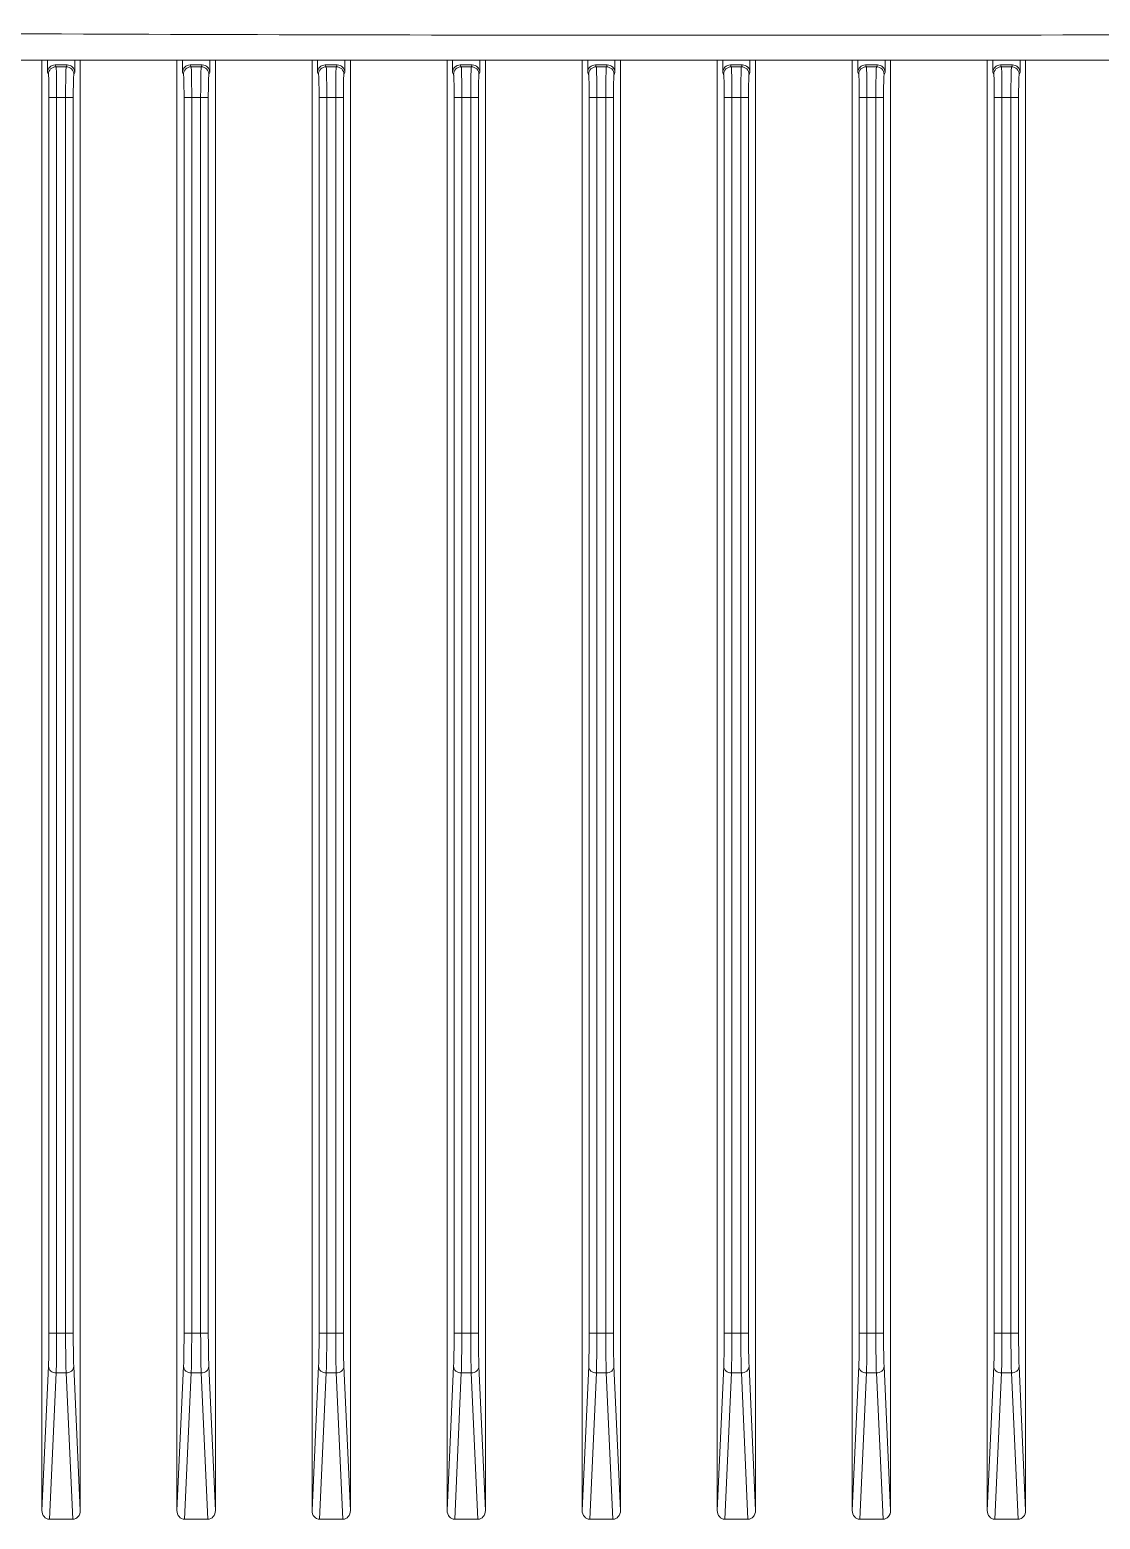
# Model space of a CAD drawing. Header units: millimetres. Extents: x 0 to 9253, y 0 to 2730.
# Drawn here: x 2762.2 to 2831.9, y 1209.3 to 1306.4 of the extents above; entities that cross this region are included whole.
import ezdxf

# ---------------------------------------------------------------- set-up
doc = ezdxf.new("R2010")
doc.units = ezdxf.units.MM
doc.layers.get('0').update_dxf_attribs({"lineweight": 13})

msp = doc.modelspace()

# ---------------------------------------------------------------- linework, layer by layer
for p, q in [((2724.68, 1304.386), (2891.752, 1304.386)), ((2762.966, 1304.386), (2762.966, 1209.914)), ((2763.328, 1304.386), (2763.328, 1303.586)), ((2763.828, 1304.086), (2763.887, 1303.967)), ((2764.604, 1304.086), (2763.828, 1304.086)), ((2764.545, 1303.967), (2764.604, 1304.086)), ((2765.104, 1303.586), (2765.104, 1304.386)), ((2765.466, 1209.914), (2765.466, 1304.386)), ((2771.766, 1304.386), (2771.766, 1209.914)), ((2772.128, 1304.386), (2772.128, 1303.586)), ((2772.628, 1304.086), (2772.687, 1303.967)), ((2773.404, 1304.086), (2772.628, 1304.086)), ((2773.345, 1303.967), (2773.404, 1304.086)), ((2773.904, 1303.586), (2773.904, 1304.386)), ((2774.266, 1209.914), (2774.266, 1304.386)), ((2780.566, 1304.386), (2780.566, 1209.914)), ((2780.928, 1304.386), (2780.928, 1303.586)), ((2781.428, 1304.086), (2781.487, 1303.967)), ((2782.204, 1304.086), (2781.428, 1304.086)), ((2782.145, 1303.967), (2782.204, 1304.086)), ((2782.704, 1303.586), (2782.704, 1304.386)), ((2783.066, 1209.914), (2783.066, 1304.386)), ((2789.366, 1304.386), (2789.366, 1209.914)), ((2789.728, 1304.386), (2789.728, 1303.586)), ((2790.228, 1304.086), (2790.287, 1303.967)), ((2791.004, 1304.086), (2790.228, 1304.086)), ((2790.945, 1303.967), (2791.004, 1304.086)), ((2791.504, 1303.586), (2791.504, 1304.386)), ((2791.866, 1209.914), (2791.866, 1304.386)), ((2798.166, 1304.386), (2798.166, 1209.914)), ((2798.528, 1304.386), (2798.528, 1303.586)), ((2799.804, 1304.086), (2799.028, 1304.086)), ((2799.028, 1304.086), (2799.087, 1303.967)), ((2799.745, 1303.967), (2799.804, 1304.086)), ((2800.304, 1303.586), (2800.304, 1304.386)), ((2800.666, 1209.914), (2800.666, 1304.386)), ((2806.966, 1304.386), (2806.966, 1209.914)), ((2807.328, 1304.386), (2807.328, 1303.586)), ((2808.604, 1304.086), (2807.828, 1304.086)), ((2807.828, 1304.086), (2807.887, 1303.967)), ((2808.545, 1303.967), (2808.604, 1304.086)), ((2809.104, 1303.586), (2809.104, 1304.386)), ((2809.466, 1209.914), (2809.466, 1304.386)), ((2815.766, 1304.386), (2815.766, 1209.914)), ((2816.128, 1304.386), (2816.128, 1303.586)), ((2817.404, 1304.086), (2816.628, 1304.086)), ((2816.628, 1304.086), (2816.687, 1303.967)), ((2817.345, 1303.967), (2817.404, 1304.086)), ((2817.904, 1303.586), (2817.904, 1304.386)), ((2818.266, 1209.914), (2818.266, 1304.386)), ((2824.566, 1304.386), (2824.566, 1209.914)), ((2824.928, 1304.386), (2824.928, 1303.586)), ((2826.204, 1304.086), (2825.428, 1304.086)), ((2825.428, 1304.086), (2825.487, 1303.967)), ((2826.145, 1303.967), (2826.204, 1304.086)), ((2826.704, 1303.586), (2826.704, 1304.386)), ((2827.066, 1209.914), (2827.066, 1304.386)), ((2763.328, 1303.586), (2763.387, 1303.467)), ((2763.887, 1303.967), (2764.545, 1303.967)), ((2765.045, 1303.467), (2765.104, 1303.586)), ((2772.128, 1303.586), (2772.187, 1303.467)), ((2772.687, 1303.967), (2773.345, 1303.967)), ((2773.845, 1303.467), (2773.904, 1303.586)), ((2780.928, 1303.586), (2780.987, 1303.467)), ((2781.487, 1303.967), (2782.145, 1303.967)), ((2782.645, 1303.467), (2782.704, 1303.586)), ((2789.728, 1303.586), (2789.787, 1303.467)), ((2790.287, 1303.967), (2790.945, 1303.967)), ((2791.445, 1303.467), (2791.504, 1303.586)), ((2798.528, 1303.586), (2798.587, 1303.467)), ((2799.087, 1303.967), (2799.745, 1303.967)), ((2800.245, 1303.467), (2800.304, 1303.586)), ((2807.328, 1303.586), (2807.387, 1303.467)), ((2807.887, 1303.967), (2808.545, 1303.967)), ((2809.045, 1303.467), (2809.104, 1303.586)), ((2816.128, 1303.586), (2816.187, 1303.467)), ((2816.687, 1303.967), (2817.345, 1303.967)), ((2817.845, 1303.467), (2817.904, 1303.586)), ((2824.928, 1303.586), (2824.987, 1303.467)), ((2825.487, 1303.967), (2826.145, 1303.967)), ((2826.645, 1303.467), (2826.704, 1303.586)), ((2763.425, 1221.469), (2763.425, 1301.97)), ((2765.007, 1301.969), (2763.425, 1301.969)), ((2763.924, 1301.969), (2763.924, 1221.469)), ((2764.508, 1221.469), (2764.508, 1301.969)), ((2765.007, 1301.97), (2765.007, 1221.469)), ((2772.225, 1221.469), (2772.225, 1301.97)), ((2773.807, 1301.969), (2772.225, 1301.969)), ((2772.724, 1301.969), (2772.724, 1221.469)), ((2773.308, 1221.469), (2773.308, 1301.969)), ((2773.807, 1301.97), (2773.807, 1221.469)), ((2781.025, 1221.469), (2781.025, 1301.97)), ((2782.607, 1301.969), (2781.025, 1301.969)), ((2781.524, 1301.969), (2781.524, 1221.469)), ((2782.108, 1221.469), (2782.108, 1301.969)), ((2782.607, 1301.97), (2782.607, 1221.469)), ((2789.825, 1221.469), (2789.825, 1301.97)), ((2791.407, 1301.969), (2789.825, 1301.969)), ((2790.324, 1301.969), (2790.324, 1221.469)), ((2790.908, 1221.469), (2790.908, 1301.969)), ((2791.407, 1301.97), (2791.407, 1221.469)), ((2798.625, 1221.469), (2798.625, 1301.97)), ((2800.207, 1301.969), (2798.625, 1301.969)), ((2799.124, 1301.969), (2799.124, 1221.469)), ((2799.708, 1221.469), (2799.708, 1301.969)), ((2800.207, 1301.97), (2800.207, 1221.469)), ((2807.425, 1221.469), (2807.425, 1301.97)), ((2809.007, 1301.969), (2807.425, 1301.969)), ((2807.924, 1301.969), (2807.924, 1221.469)), ((2808.508, 1221.469), (2808.508, 1301.969)), ((2809.007, 1301.97), (2809.007, 1221.469)), ((2816.225, 1221.469), (2816.225, 1301.97)), ((2817.807, 1301.969), (2816.225, 1301.969)), ((2816.724, 1301.969), (2816.724, 1221.469)), ((2817.308, 1221.469), (2817.308, 1301.969)), ((2817.807, 1301.97), (2817.807, 1221.469)), ((2825.025, 1221.469), (2825.025, 1301.97)), ((2826.607, 1301.969), (2825.025, 1301.969)), ((2825.524, 1301.969), (2825.524, 1221.469)), ((2826.108, 1221.469), (2826.108, 1301.969)), ((2826.607, 1301.97), (2826.607, 1221.469)), ((2763.425, 1221.469), (2765.007, 1221.469)), ((2772.225, 1221.469), (2773.807, 1221.469)), ((2781.025, 1221.469), (2782.607, 1221.469)), ((2789.825, 1221.469), (2791.407, 1221.469)), ((2798.625, 1221.469), (2800.207, 1221.469)), ((2807.425, 1221.469), (2809.007, 1221.469)), ((2816.225, 1221.469), (2817.807, 1221.469)), ((2825.025, 1221.469), (2826.607, 1221.469)), ((2763.392, 1219.304), (2762.966, 1209.914)), ((2763.46, 1209.344), (2763.892, 1218.871)), ((2764.54, 1218.871), (2763.892, 1218.871)), ((2764.54, 1218.871), (2764.972, 1209.344)), ((2765.466, 1209.914), (2765.04, 1219.304)), ((2772.192, 1219.304), (2771.766, 1209.914)), ((2772.26, 1209.344), (2772.692, 1218.871)), ((2773.34, 1218.871), (2772.692, 1218.871)), ((2773.34, 1218.871), (2773.772, 1209.344)), ((2774.266, 1209.914), (2773.84, 1219.304)), ((2780.992, 1219.304), (2780.566, 1209.914)), ((2781.06, 1209.344), (2781.492, 1218.871)), ((2782.14, 1218.871), (2781.492, 1218.871)), ((2782.14, 1218.871), (2782.572, 1209.344)), ((2783.066, 1209.914), (2782.64, 1219.304)), ((2789.792, 1219.304), (2789.366, 1209.914)), ((2789.86, 1209.344), (2790.292, 1218.871)), ((2790.94, 1218.871), (2790.292, 1218.871)), ((2790.94, 1218.871), (2791.372, 1209.344)), ((2791.866, 1209.914), (2791.44, 1219.304)), ((2798.592, 1219.304), (2798.166, 1209.914)), ((2798.66, 1209.344), (2799.092, 1218.871)), ((2799.74, 1218.871), (2799.092, 1218.871)), ((2799.74, 1218.871), (2800.172, 1209.344)), ((2800.666, 1209.914), (2800.24, 1219.304)), ((2807.392, 1219.304), (2806.966, 1209.914)), ((2807.46, 1209.344), (2807.892, 1218.871)), ((2808.54, 1218.871), (2807.892, 1218.871)), ((2808.54, 1218.871), (2808.972, 1209.344)), ((2809.466, 1209.914), (2809.04, 1219.304)), ((2816.192, 1219.304), (2815.766, 1209.914)), ((2816.26, 1209.344), (2816.692, 1218.871)), ((2817.34, 1218.871), (2816.692, 1218.871)), ((2817.34, 1218.871), (2817.772, 1209.344)), ((2818.266, 1209.914), (2817.84, 1219.304)), ((2824.992, 1219.304), (2824.566, 1209.914)), ((2825.06, 1209.344), (2825.492, 1218.871)), ((2826.14, 1218.871), (2825.492, 1218.871)), ((2826.14, 1218.871), (2826.572, 1209.344)), ((2827.066, 1209.914), (2826.64, 1219.304)), ((2763.46, 1209.344), (2764.972, 1209.344)), ((2772.26, 1209.344), (2773.772, 1209.344)), ((2781.06, 1209.344), (2782.572, 1209.344)), ((2789.86, 1209.344), (2791.372, 1209.344)), ((2798.66, 1209.344), (2800.172, 1209.344)), ((2807.46, 1209.344), (2808.972, 1209.344)), ((2816.26, 1209.344), (2817.772, 1209.344)), ((2825.06, 1209.344), (2826.572, 1209.344))]:
    msp.add_line(p, q)
for centre, major_axis, ratio, start_param, end_param in [((2763.828, 1303.585), (-0.224, 0.448), 0.998288, -0.462689, 1.106738), ((2764.604, 1303.585), (-0.224, -0.448), 0.998288, 2.034855, 3.604281), ((2772.628, 1303.585), (-0.224, 0.448), 0.998288, -0.462689, 1.106738), ((2773.404, 1303.585), (-0.224, -0.448), 0.998288, 2.034855, 3.604281), ((2781.428, 1303.585), (-0.224, 0.448), 0.998288, -0.462689, 1.106738), ((2782.204, 1303.585), (-0.224, -0.448), 0.998288, 2.034855, 3.604281), ((2790.228, 1303.585), (-0.224, 0.448), 0.998288, -0.462689, 1.106738), ((2791.004, 1303.585), (-0.224, -0.448), 0.998288, 2.034855, 3.604281), ((2799.028, 1303.585), (-0.224, 0.448), 0.998288, -0.462689, 1.106738), ((2799.804, 1303.585), (-0.224, -0.448), 0.998288, 2.034855, 3.604281), ((2807.828, 1303.585), (-0.224, 0.448), 0.998288, -0.462689, 1.106738), ((2808.604, 1303.585), (-0.224, -0.448), 0.998288, 2.034855, 3.604281), ((2816.628, 1303.585), (-0.224, 0.448), 0.998288, -0.462689, 1.106738), ((2817.404, 1303.585), (-0.224, -0.448), 0.998288, 2.034855, 3.604281), ((2825.428, 1303.585), (-0.224, 0.448), 0.998288, -0.462689, 1.106738), ((2826.204, 1303.585), (-0.224, -0.448), 0.998288, 2.034855, 3.604281), ((2763.466, 1209.922), (0.026, 0.577), 0.865803, -4.660052, -3.102344), ((2764.966, 1209.922), (0.026, -0.577), 0.865803, -0.039249, 1.518459), ((2772.266, 1209.922), (0.026, 0.577), 0.865803, -4.660052, -3.102344), ((2773.766, 1209.922), (0.026, -0.577), 0.865803, -0.039249, 1.518459), ((2781.066, 1209.922), (0.026, 0.577), 0.865803, -4.660052, -3.102344), ((2782.566, 1209.922), (0.026, -0.577), 0.865803, -0.039249, 1.518459), ((2789.866, 1209.922), (0.026, 0.577), 0.865803, -4.660052, -3.102344), ((2791.366, 1209.922), (0.026, -0.577), 0.865803, -0.039249, 1.518459), ((2798.666, 1209.922), (0.026, 0.577), 0.865803, -4.660052, -3.102344), ((2800.166, 1209.922), (0.026, -0.577), 0.865803, -0.039249, 1.518459), ((2807.466, 1209.922), (0.026, 0.577), 0.865803, -4.660052, -3.102344), ((2808.966, 1209.922), (0.026, -0.577), 0.865803, -0.039249, 1.518459), ((2816.266, 1209.922), (0.026, 0.577), 0.865803, -4.660052, -3.102344), ((2817.766, 1209.922), (0.026, -0.577), 0.865803, -0.039249, 1.518459), ((2825.066, 1209.922), (0.026, 0.577), 0.865803, -4.660052, -3.102344), ((2826.566, 1209.922), (0.026, -0.577), 0.865803, -0.039249, 1.518459)]:
    msp.add_ellipse(centre, major_axis=major_axis, ratio=ratio, start_param=start_param, end_param=end_param)
for points, knots in [([(2898.967, 1306.374), (2883.846, 1306.257), (2853.595, 1306.075), (2808.216, 1305.985), (2762.836, 1306.075), (2732.586, 1306.257), (2717.465, 1306.374)], [0, 0, 0, 0, 0.249944, 0.5, 0.750056, 1, 1, 1, 1]), ([(2763.387, 1303.467), (2763.387, 1303.595), (2763.494, 1303.86), (2763.76, 1303.966), (2763.887, 1303.967)], [0, 0, 0, 0, 0.500056, 1, 1, 1, 1]), ([(2763.387, 1303.467), (2763.394, 1303.455), (2763.395, 1303.407), (2763.404, 1303.316), (2763.409, 1303.174), (2763.417, 1302.906), (2763.423, 1302.499), (2763.425, 1302.155), (2763.425, 1301.97)], [0, 0, 0, 0, 0.028261, 0.0911, 0.186598, 0.311119, 0.629127, 1, 1, 1, 1]), ([(2763.887, 1303.967), (2763.894, 1303.949), (2763.894, 1303.887), (2763.904, 1303.764), (2763.908, 1303.575), (2763.914, 1303.33), (2763.919, 1303.035), (2763.923, 1302.576), (2763.924, 1302.216), (2763.924, 1301.969)], [0, 0, 0, 0, 0.028098, 0.090896, 0.1864, 0.310953, 0.460257, 0.629072, 1, 1, 1, 1]), ([(2764.508, 1301.969), (2764.508, 1302.216), (2764.509, 1302.576), (2764.513, 1303.035), (2764.517, 1303.33), (2764.524, 1303.575), (2764.528, 1303.764), (2764.538, 1303.887), (2764.538, 1303.949), (2764.545, 1303.967)], [0, 0, 0, 0, 0.370927, 0.539743, 0.689047, 0.813601, 0.909105, 0.971903, 1, 1, 1, 1]), ([(2764.545, 1303.967), (2764.672, 1303.966), (2764.937, 1303.86), (2765.044, 1303.595), (2765.045, 1303.467)], [0, 0, 0, 0, 0.499953, 1, 1, 1, 1]), ([(2765.007, 1301.97), (2765.007, 1302.155), (2765.009, 1302.499), (2765.015, 1302.906), (2765.023, 1303.174), (2765.028, 1303.316), (2765.037, 1303.407), (2765.038, 1303.455), (2765.045, 1303.467)], [0, 0, 0, 0, 0.370874, 0.688883, 0.813404, 0.908902, 0.971739, 1, 1, 1, 1]), ([(2772.187, 1303.467), (2772.187, 1303.595), (2772.294, 1303.86), (2772.56, 1303.966), (2772.687, 1303.967)], [0, 0, 0, 0, 0.500056, 1, 1, 1, 1]), ([(2772.187, 1303.467), (2772.194, 1303.455), (2772.195, 1303.407), (2772.204, 1303.316), (2772.209, 1303.174), (2772.217, 1302.906), (2772.223, 1302.499), (2772.225, 1302.155), (2772.225, 1301.97)], [0, 0, 0, 0, 0.028261, 0.0911, 0.186598, 0.311119, 0.629127, 1, 1, 1, 1]), ([(2772.687, 1303.967), (2772.694, 1303.949), (2772.694, 1303.887), (2772.704, 1303.764), (2772.708, 1303.575), (2772.714, 1303.33), (2772.719, 1303.035), (2772.723, 1302.576), (2772.724, 1302.216), (2772.724, 1301.969)], [0, 0, 0, 0, 0.028098, 0.090896, 0.1864, 0.310953, 0.460257, 0.629072, 1, 1, 1, 1]), ([(2773.308, 1301.969), (2773.308, 1302.216), (2773.309, 1302.576), (2773.313, 1303.035), (2773.317, 1303.33), (2773.324, 1303.575), (2773.328, 1303.764), (2773.338, 1303.887), (2773.338, 1303.949), (2773.345, 1303.967)], [0, 0, 0, 0, 0.370927, 0.539743, 0.689047, 0.813601, 0.909105, 0.971903, 1, 1, 1, 1]), ([(2773.345, 1303.967), (2773.472, 1303.966), (2773.737, 1303.86), (2773.844, 1303.595), (2773.845, 1303.467)], [0, 0, 0, 0, 0.499953, 1, 1, 1, 1]), ([(2773.807, 1301.97), (2773.807, 1302.155), (2773.809, 1302.499), (2773.815, 1302.906), (2773.823, 1303.174), (2773.828, 1303.316), (2773.837, 1303.407), (2773.838, 1303.455), (2773.845, 1303.467)], [0, 0, 0, 0, 0.370874, 0.688883, 0.813404, 0.908902, 0.971739, 1, 1, 1, 1]), ([(2780.987, 1303.467), (2780.987, 1303.595), (2781.094, 1303.86), (2781.36, 1303.966), (2781.487, 1303.967)], [0, 0, 0, 0, 0.500056, 1, 1, 1, 1]), ([(2780.987, 1303.467), (2780.994, 1303.455), (2780.995, 1303.407), (2781.004, 1303.316), (2781.009, 1303.174), (2781.017, 1302.906), (2781.023, 1302.499), (2781.025, 1302.155), (2781.025, 1301.97)], [0, 0, 0, 0, 0.028261, 0.0911, 0.186598, 0.311119, 0.629127, 1, 1, 1, 1]), ([(2781.487, 1303.967), (2781.494, 1303.949), (2781.494, 1303.887), (2781.504, 1303.764), (2781.508, 1303.575), (2781.514, 1303.33), (2781.519, 1303.035), (2781.523, 1302.576), (2781.524, 1302.216), (2781.524, 1301.969)], [0, 0, 0, 0, 0.028098, 0.090896, 0.1864, 0.310953, 0.460257, 0.629072, 1, 1, 1, 1]), ([(2782.108, 1301.969), (2782.108, 1302.216), (2782.109, 1302.576), (2782.113, 1303.035), (2782.117, 1303.33), (2782.124, 1303.575), (2782.128, 1303.764), (2782.138, 1303.887), (2782.138, 1303.949), (2782.145, 1303.967)], [0, 0, 0, 0, 0.370927, 0.539743, 0.689047, 0.813601, 0.909105, 0.971903, 1, 1, 1, 1]), ([(2782.145, 1303.967), (2782.272, 1303.966), (2782.537, 1303.86), (2782.644, 1303.595), (2782.645, 1303.467)], [0, 0, 0, 0, 0.499953, 1, 1, 1, 1]), ([(2782.607, 1301.97), (2782.607, 1302.155), (2782.609, 1302.499), (2782.615, 1302.906), (2782.623, 1303.174), (2782.628, 1303.316), (2782.637, 1303.407), (2782.638, 1303.455), (2782.645, 1303.467)], [0, 0, 0, 0, 0.370874, 0.688883, 0.813404, 0.908902, 0.971739, 1, 1, 1, 1]), ([(2789.787, 1303.467), (2789.787, 1303.595), (2789.894, 1303.86), (2790.16, 1303.966), (2790.287, 1303.967)], [0, 0, 0, 0, 0.500056, 1, 1, 1, 1]), ([(2789.787, 1303.467), (2789.794, 1303.455), (2789.795, 1303.407), (2789.804, 1303.316), (2789.809, 1303.174), (2789.817, 1302.906), (2789.823, 1302.499), (2789.825, 1302.155), (2789.825, 1301.97)], [0, 0, 0, 0, 0.028261, 0.0911, 0.186598, 0.311119, 0.629127, 1, 1, 1, 1]), ([(2790.287, 1303.967), (2790.294, 1303.949), (2790.294, 1303.887), (2790.304, 1303.764), (2790.308, 1303.575), (2790.314, 1303.33), (2790.319, 1303.035), (2790.323, 1302.576), (2790.324, 1302.216), (2790.324, 1301.969)], [0, 0, 0, 0, 0.028098, 0.090896, 0.1864, 0.310953, 0.460257, 0.629072, 1, 1, 1, 1]), ([(2790.908, 1301.969), (2790.908, 1302.216), (2790.909, 1302.576), (2790.913, 1303.035), (2790.917, 1303.33), (2790.924, 1303.575), (2790.928, 1303.764), (2790.938, 1303.887), (2790.938, 1303.949), (2790.945, 1303.967)], [0, 0, 0, 0, 0.370927, 0.539743, 0.689047, 0.813601, 0.909105, 0.971903, 1, 1, 1, 1]), ([(2790.945, 1303.967), (2791.072, 1303.966), (2791.337, 1303.86), (2791.444, 1303.595), (2791.445, 1303.467)], [0, 0, 0, 0, 0.499953, 1, 1, 1, 1]), ([(2791.407, 1301.97), (2791.407, 1302.155), (2791.409, 1302.499), (2791.415, 1302.906), (2791.423, 1303.174), (2791.428, 1303.316), (2791.437, 1303.407), (2791.438, 1303.455), (2791.445, 1303.467)], [0, 0, 0, 0, 0.370874, 0.688883, 0.813404, 0.908902, 0.971739, 1, 1, 1, 1]), ([(2798.587, 1303.467), (2798.587, 1303.595), (2798.694, 1303.86), (2798.96, 1303.966), (2799.087, 1303.967)], [0, 0, 0, 0, 0.500056, 1, 1, 1, 1]), ([(2798.587, 1303.467), (2798.594, 1303.455), (2798.595, 1303.407), (2798.604, 1303.316), (2798.609, 1303.174), (2798.617, 1302.906), (2798.623, 1302.499), (2798.625, 1302.155), (2798.625, 1301.97)], [0, 0, 0, 0, 0.028261, 0.0911, 0.186598, 0.311119, 0.629127, 1, 1, 1, 1]), ([(2799.087, 1303.967), (2799.094, 1303.949), (2799.094, 1303.887), (2799.104, 1303.764), (2799.108, 1303.575), (2799.114, 1303.33), (2799.119, 1303.035), (2799.123, 1302.576), (2799.124, 1302.216), (2799.124, 1301.969)], [0, 0, 0, 0, 0.028098, 0.090896, 0.1864, 0.310953, 0.460257, 0.629072, 1, 1, 1, 1]), ([(2799.708, 1301.969), (2799.708, 1302.216), (2799.709, 1302.576), (2799.713, 1303.035), (2799.717, 1303.33), (2799.724, 1303.575), (2799.728, 1303.764), (2799.738, 1303.887), (2799.738, 1303.949), (2799.745, 1303.967)], [0, 0, 0, 0, 0.370927, 0.539743, 0.689047, 0.813601, 0.909105, 0.971903, 1, 1, 1, 1]), ([(2799.745, 1303.967), (2799.872, 1303.966), (2800.137, 1303.86), (2800.244, 1303.595), (2800.245, 1303.467)], [0, 0, 0, 0, 0.499953, 1, 1, 1, 1]), ([(2800.207, 1301.97), (2800.207, 1302.155), (2800.209, 1302.499), (2800.215, 1302.906), (2800.223, 1303.174), (2800.228, 1303.316), (2800.237, 1303.407), (2800.238, 1303.455), (2800.245, 1303.467)], [0, 0, 0, 0, 0.370874, 0.688883, 0.813404, 0.908902, 0.971739, 1, 1, 1, 1]), ([(2807.387, 1303.467), (2807.387, 1303.595), (2807.494, 1303.86), (2807.76, 1303.966), (2807.887, 1303.967)], [0, 0, 0, 0, 0.500056, 1, 1, 1, 1]), ([(2807.387, 1303.467), (2807.394, 1303.455), (2807.395, 1303.407), (2807.404, 1303.316), (2807.409, 1303.174), (2807.417, 1302.906), (2807.423, 1302.499), (2807.425, 1302.155), (2807.425, 1301.97)], [0, 0, 0, 0, 0.028261, 0.0911, 0.186598, 0.311119, 0.629127, 1, 1, 1, 1]), ([(2807.887, 1303.967), (2807.894, 1303.949), (2807.894, 1303.887), (2807.904, 1303.764), (2807.908, 1303.575), (2807.914, 1303.33), (2807.919, 1303.035), (2807.923, 1302.576), (2807.924, 1302.216), (2807.924, 1301.969)], [0, 0, 0, 0, 0.028098, 0.090896, 0.1864, 0.310953, 0.460257, 0.629072, 1, 1, 1, 1]), ([(2808.508, 1301.969), (2808.508, 1302.216), (2808.509, 1302.576), (2808.513, 1303.035), (2808.517, 1303.33), (2808.524, 1303.575), (2808.528, 1303.764), (2808.538, 1303.887), (2808.538, 1303.949), (2808.545, 1303.967)], [0, 0, 0, 0, 0.370927, 0.539743, 0.689047, 0.813601, 0.909105, 0.971903, 1, 1, 1, 1]), ([(2808.545, 1303.967), (2808.672, 1303.966), (2808.937, 1303.86), (2809.044, 1303.595), (2809.045, 1303.467)], [0, 0, 0, 0, 0.499953, 1, 1, 1, 1]), ([(2809.007, 1301.97), (2809.007, 1302.155), (2809.009, 1302.499), (2809.015, 1302.906), (2809.023, 1303.174), (2809.028, 1303.316), (2809.037, 1303.407), (2809.038, 1303.455), (2809.045, 1303.467)], [0, 0, 0, 0, 0.370874, 0.688883, 0.813404, 0.908902, 0.971739, 1, 1, 1, 1]), ([(2816.187, 1303.467), (2816.187, 1303.595), (2816.294, 1303.86), (2816.56, 1303.966), (2816.687, 1303.967)], [0, 0, 0, 0, 0.500056, 1, 1, 1, 1]), ([(2816.187, 1303.467), (2816.194, 1303.455), (2816.195, 1303.407), (2816.204, 1303.316), (2816.209, 1303.174), (2816.217, 1302.906), (2816.223, 1302.499), (2816.225, 1302.155), (2816.225, 1301.97)], [0, 0, 0, 0, 0.028261, 0.0911, 0.186598, 0.311119, 0.629127, 1, 1, 1, 1]), ([(2816.687, 1303.967), (2816.694, 1303.949), (2816.694, 1303.887), (2816.704, 1303.764), (2816.708, 1303.575), (2816.714, 1303.33), (2816.719, 1303.035), (2816.723, 1302.576), (2816.724, 1302.216), (2816.724, 1301.969)], [0, 0, 0, 0, 0.028098, 0.090896, 0.1864, 0.310953, 0.460257, 0.629072, 1, 1, 1, 1]), ([(2817.308, 1301.969), (2817.308, 1302.216), (2817.309, 1302.576), (2817.313, 1303.035), (2817.317, 1303.33), (2817.324, 1303.575), (2817.328, 1303.764), (2817.338, 1303.887), (2817.338, 1303.949), (2817.345, 1303.967)], [0, 0, 0, 0, 0.370927, 0.539743, 0.689047, 0.813601, 0.909105, 0.971903, 1, 1, 1, 1]), ([(2817.345, 1303.967), (2817.472, 1303.966), (2817.737, 1303.86), (2817.844, 1303.595), (2817.845, 1303.467)], [0, 0, 0, 0, 0.499953, 1, 1, 1, 1]), ([(2817.807, 1301.97), (2817.807, 1302.155), (2817.809, 1302.499), (2817.815, 1302.906), (2817.823, 1303.174), (2817.828, 1303.316), (2817.837, 1303.407), (2817.838, 1303.455), (2817.845, 1303.467)], [0, 0, 0, 0, 0.370874, 0.688883, 0.813404, 0.908902, 0.971739, 1, 1, 1, 1]), ([(2824.987, 1303.467), (2824.987, 1303.595), (2825.094, 1303.86), (2825.36, 1303.966), (2825.487, 1303.967)], [0, 0, 0, 0, 0.500056, 1, 1, 1, 1]), ([(2824.987, 1303.467), (2824.994, 1303.455), (2824.995, 1303.407), (2825.004, 1303.316), (2825.009, 1303.174), (2825.017, 1302.906), (2825.023, 1302.499), (2825.025, 1302.155), (2825.025, 1301.97)], [0, 0, 0, 0, 0.028261, 0.0911, 0.186598, 0.311119, 0.629127, 1, 1, 1, 1]), ([(2825.487, 1303.967), (2825.494, 1303.949), (2825.494, 1303.887), (2825.504, 1303.764), (2825.508, 1303.575), (2825.514, 1303.33), (2825.519, 1303.035), (2825.523, 1302.576), (2825.524, 1302.216), (2825.524, 1301.969)], [0, 0, 0, 0, 0.028098, 0.090896, 0.1864, 0.310953, 0.460257, 0.629072, 1, 1, 1, 1]), ([(2826.108, 1301.969), (2826.108, 1302.216), (2826.109, 1302.576), (2826.113, 1303.035), (2826.117, 1303.33), (2826.124, 1303.575), (2826.128, 1303.764), (2826.138, 1303.887), (2826.138, 1303.949), (2826.145, 1303.967)], [0, 0, 0, 0, 0.370927, 0.539743, 0.689047, 0.813601, 0.909105, 0.971903, 1, 1, 1, 1]), ([(2826.145, 1303.967), (2826.272, 1303.966), (2826.537, 1303.86), (2826.644, 1303.595), (2826.645, 1303.467)], [0, 0, 0, 0, 0.499953, 1, 1, 1, 1]), ([(2826.607, 1301.97), (2826.607, 1302.155), (2826.609, 1302.499), (2826.615, 1302.906), (2826.623, 1303.174), (2826.628, 1303.316), (2826.637, 1303.407), (2826.638, 1303.455), (2826.645, 1303.467)], [0, 0, 0, 0, 0.370874, 0.688883, 0.813404, 0.908902, 0.971739, 1, 1, 1, 1]), ([(2763.425, 1221.469), (2763.425, 1221.052), (2763.419, 1220.33), (2763.406, 1219.608), (2763.392, 1219.304)], [0, 0, 0, 0, 0.577331, 1, 1, 1, 1]), ([(2763.924, 1221.469), (2763.924, 1220.969), (2763.919, 1220.103), (2763.905, 1219.236), (2763.892, 1218.871)], [0, 0, 0, 0, 0.577328, 1, 1, 1, 1]), ([(2764.54, 1218.871), (2764.526, 1219.236), (2764.513, 1220.103), (2764.508, 1220.969), (2764.508, 1221.469)], [0, 0, 0, 0, 0.422672, 1, 1, 1, 1]), ([(2765.04, 1219.304), (2765.026, 1219.608), (2765.012, 1220.33), (2765.007, 1221.052), (2765.007, 1221.469)], [0, 0, 0, 0, 0.422678, 1, 1, 1, 1]), ([(2772.225, 1221.469), (2772.225, 1221.052), (2772.219, 1220.33), (2772.206, 1219.608), (2772.192, 1219.304)], [0, 0, 0, 0, 0.577331, 1, 1, 1, 1]), ([(2772.724, 1221.469), (2772.724, 1220.969), (2772.719, 1220.103), (2772.705, 1219.236), (2772.692, 1218.871)], [0, 0, 0, 0, 0.577328, 1, 1, 1, 1]), ([(2773.34, 1218.871), (2773.326, 1219.236), (2773.313, 1220.103), (2773.308, 1220.969), (2773.308, 1221.469)], [0, 0, 0, 0, 0.422672, 1, 1, 1, 1]), ([(2773.84, 1219.304), (2773.826, 1219.608), (2773.812, 1220.33), (2773.807, 1221.052), (2773.807, 1221.469)], [0, 0, 0, 0, 0.422678, 1, 1, 1, 1]), ([(2781.025, 1221.469), (2781.025, 1221.052), (2781.019, 1220.33), (2781.006, 1219.608), (2780.992, 1219.304)], [0, 0, 0, 0, 0.577331, 1, 1, 1, 1]), ([(2781.524, 1221.469), (2781.524, 1220.969), (2781.519, 1220.103), (2781.505, 1219.236), (2781.492, 1218.871)], [0, 0, 0, 0, 0.577328, 1, 1, 1, 1]), ([(2782.14, 1218.871), (2782.126, 1219.236), (2782.113, 1220.103), (2782.108, 1220.969), (2782.108, 1221.469)], [0, 0, 0, 0, 0.422672, 1, 1, 1, 1]), ([(2782.64, 1219.304), (2782.626, 1219.608), (2782.612, 1220.33), (2782.607, 1221.052), (2782.607, 1221.469)], [0, 0, 0, 0, 0.422678, 1, 1, 1, 1]), ([(2789.825, 1221.469), (2789.825, 1221.052), (2789.819, 1220.33), (2789.806, 1219.608), (2789.792, 1219.304)], [0, 0, 0, 0, 0.577331, 1, 1, 1, 1]), ([(2790.324, 1221.469), (2790.324, 1220.969), (2790.319, 1220.103), (2790.305, 1219.236), (2790.292, 1218.871)], [0, 0, 0, 0, 0.577328, 1, 1, 1, 1]), ([(2790.94, 1218.871), (2790.926, 1219.236), (2790.913, 1220.103), (2790.908, 1220.969), (2790.908, 1221.469)], [0, 0, 0, 0, 0.422672, 1, 1, 1, 1]), ([(2791.44, 1219.304), (2791.426, 1219.608), (2791.412, 1220.33), (2791.407, 1221.052), (2791.407, 1221.469)], [0, 0, 0, 0, 0.422678, 1, 1, 1, 1]), ([(2798.625, 1221.469), (2798.625, 1221.052), (2798.619, 1220.33), (2798.606, 1219.608), (2798.592, 1219.304)], [0, 0, 0, 0, 0.577331, 1, 1, 1, 1]), ([(2799.124, 1221.469), (2799.124, 1220.969), (2799.119, 1220.103), (2799.105, 1219.236), (2799.092, 1218.871)], [0, 0, 0, 0, 0.577328, 1, 1, 1, 1]), ([(2799.74, 1218.871), (2799.726, 1219.236), (2799.713, 1220.103), (2799.708, 1220.969), (2799.708, 1221.469)], [0, 0, 0, 0, 0.422672, 1, 1, 1, 1]), ([(2800.24, 1219.304), (2800.226, 1219.608), (2800.212, 1220.33), (2800.207, 1221.052), (2800.207, 1221.469)], [0, 0, 0, 0, 0.422678, 1, 1, 1, 1]), ([(2807.425, 1221.469), (2807.425, 1221.052), (2807.419, 1220.33), (2807.406, 1219.608), (2807.392, 1219.304)], [0, 0, 0, 0, 0.577331, 1, 1, 1, 1]), ([(2807.924, 1221.469), (2807.924, 1220.969), (2807.919, 1220.103), (2807.905, 1219.236), (2807.892, 1218.871)], [0, 0, 0, 0, 0.577328, 1, 1, 1, 1]), ([(2808.54, 1218.871), (2808.526, 1219.236), (2808.513, 1220.103), (2808.508, 1220.969), (2808.508, 1221.469)], [0, 0, 0, 0, 0.422672, 1, 1, 1, 1]), ([(2809.04, 1219.304), (2809.026, 1219.608), (2809.012, 1220.33), (2809.007, 1221.052), (2809.007, 1221.469)], [0, 0, 0, 0, 0.422678, 1, 1, 1, 1]), ([(2816.225, 1221.469), (2816.225, 1221.052), (2816.219, 1220.33), (2816.206, 1219.608), (2816.192, 1219.304)], [0, 0, 0, 0, 0.577331, 1, 1, 1, 1]), ([(2816.724, 1221.469), (2816.724, 1220.969), (2816.719, 1220.103), (2816.705, 1219.236), (2816.692, 1218.871)], [0, 0, 0, 0, 0.577328, 1, 1, 1, 1]), ([(2817.34, 1218.871), (2817.326, 1219.236), (2817.313, 1220.103), (2817.308, 1220.969), (2817.308, 1221.469)], [0, 0, 0, 0, 0.422672, 1, 1, 1, 1]), ([(2817.84, 1219.304), (2817.826, 1219.608), (2817.812, 1220.33), (2817.807, 1221.052), (2817.807, 1221.469)], [0, 0, 0, 0, 0.422678, 1, 1, 1, 1]), ([(2825.025, 1221.469), (2825.025, 1221.052), (2825.019, 1220.33), (2825.006, 1219.608), (2824.992, 1219.304)], [0, 0, 0, 0, 0.577331, 1, 1, 1, 1]), ([(2825.524, 1221.469), (2825.524, 1220.969), (2825.519, 1220.103), (2825.505, 1219.236), (2825.492, 1218.871)], [0, 0, 0, 0, 0.577328, 1, 1, 1, 1]), ([(2826.14, 1218.871), (2826.126, 1219.236), (2826.113, 1220.103), (2826.108, 1220.969), (2826.108, 1221.469)], [0, 0, 0, 0, 0.422672, 1, 1, 1, 1]), ([(2826.64, 1219.304), (2826.626, 1219.608), (2826.612, 1220.33), (2826.607, 1221.052), (2826.607, 1221.469)], [0, 0, 0, 0, 0.422678, 1, 1, 1, 1]), ([(2763.892, 1218.871), (2763.767, 1218.872), (2763.519, 1218.951), (2763.394, 1219.191), (2763.392, 1219.304)], [0, 0, 0, 0, 0.524643, 1, 1, 1, 1]), ([(2765.04, 1219.304), (2765.038, 1219.191), (2764.913, 1218.951), (2764.665, 1218.872), (2764.54, 1218.871)], [0, 0, 0, 0, 0.475368, 1, 1, 1, 1]), ([(2772.692, 1218.871), (2772.567, 1218.872), (2772.319, 1218.951), (2772.194, 1219.191), (2772.192, 1219.304)], [0, 0, 0, 0, 0.524643, 1, 1, 1, 1]), ([(2773.84, 1219.304), (2773.838, 1219.191), (2773.713, 1218.951), (2773.465, 1218.872), (2773.34, 1218.871)], [0, 0, 0, 0, 0.475368, 1, 1, 1, 1]), ([(2781.492, 1218.871), (2781.367, 1218.872), (2781.119, 1218.951), (2780.994, 1219.191), (2780.992, 1219.304)], [0, 0, 0, 0, 0.524643, 1, 1, 1, 1]), ([(2782.64, 1219.304), (2782.638, 1219.191), (2782.513, 1218.951), (2782.265, 1218.872), (2782.14, 1218.871)], [0, 0, 0, 0, 0.475368, 1, 1, 1, 1]), ([(2790.292, 1218.871), (2790.167, 1218.872), (2789.919, 1218.951), (2789.794, 1219.191), (2789.792, 1219.304)], [0, 0, 0, 0, 0.524643, 1, 1, 1, 1]), ([(2791.44, 1219.304), (2791.438, 1219.191), (2791.313, 1218.951), (2791.065, 1218.872), (2790.94, 1218.871)], [0, 0, 0, 0, 0.475368, 1, 1, 1, 1]), ([(2799.092, 1218.871), (2798.967, 1218.872), (2798.719, 1218.951), (2798.594, 1219.191), (2798.592, 1219.304)], [0, 0, 0, 0, 0.524643, 1, 1, 1, 1]), ([(2800.24, 1219.304), (2800.238, 1219.191), (2800.113, 1218.951), (2799.865, 1218.872), (2799.74, 1218.871)], [0, 0, 0, 0, 0.475368, 1, 1, 1, 1]), ([(2807.892, 1218.871), (2807.767, 1218.872), (2807.519, 1218.951), (2807.394, 1219.191), (2807.392, 1219.304)], [0, 0, 0, 0, 0.524643, 1, 1, 1, 1]), ([(2809.04, 1219.304), (2809.038, 1219.191), (2808.913, 1218.951), (2808.665, 1218.872), (2808.54, 1218.871)], [0, 0, 0, 0, 0.475368, 1, 1, 1, 1]), ([(2816.692, 1218.871), (2816.567, 1218.872), (2816.319, 1218.951), (2816.194, 1219.191), (2816.192, 1219.304)], [0, 0, 0, 0, 0.524643, 1, 1, 1, 1]), ([(2817.84, 1219.304), (2817.838, 1219.191), (2817.713, 1218.951), (2817.465, 1218.872), (2817.34, 1218.871)], [0, 0, 0, 0, 0.475368, 1, 1, 1, 1]), ([(2825.492, 1218.871), (2825.367, 1218.872), (2825.119, 1218.951), (2824.994, 1219.191), (2824.992, 1219.304)], [0, 0, 0, 0, 0.524643, 1, 1, 1, 1]), ([(2826.64, 1219.304), (2826.638, 1219.191), (2826.513, 1218.951), (2826.265, 1218.872), (2826.14, 1218.871)], [0, 0, 0, 0, 0.475368, 1, 1, 1, 1])]:
    msp.add_open_spline(points, degree=3, knots=knots)

doc.saveas('drawing.dxf')
